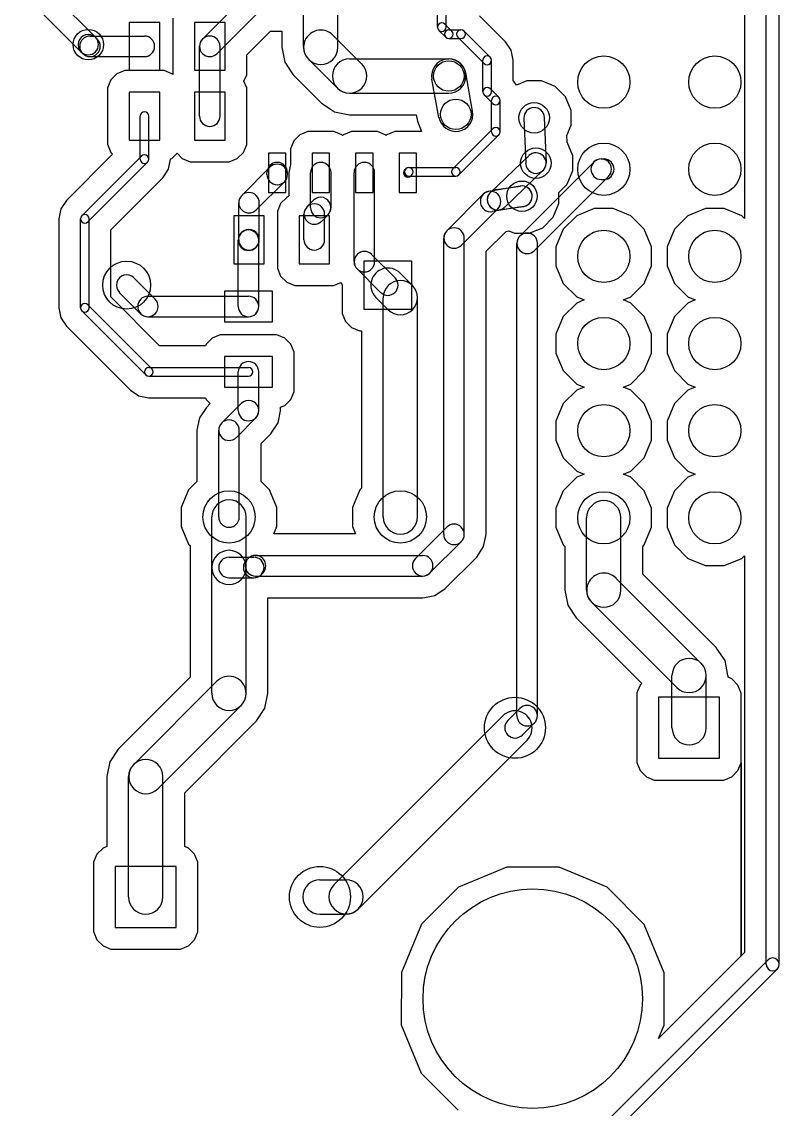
# Model space of a CAD drawing. Extents: x 34571 to 78815, y 19603 to 63847.
# Drawn here: x 70116 to 78815, y 29433 to 41912 of the extents above; entities that cross this region are included whole.
import ezdxf

# ---------------------------------------------------------------- set-up
doc = ezdxf.new("R2010")
doc.units = 0
doc.layers.add('BLACK', color=1, linetype='CONTINUOUS')

msp = doc.modelspace()

# ---------------------------------------------------------------- linework, layer by layer
at = {"layer": 'BLACK'}
for p, q in [((78665, 31096), (78665, 52356)), ((78815, 31096), (78815, 52356)), ((67666, 45031), (70963, 41734)), ((67499, 44864), (70796, 41567)), ((78415, 42784), (78415, 39656)), ((78415, 42784), (78415, 39656)), ((74890, 41850), (74890, 42510)), ((74990, 41850), (74990, 42510)), ((72841, 42363), (72192, 41714)), ((73008, 42196), (72359, 41547)), ((73353, 41620), (73353, 42280)), ((73747, 41620), (73747, 42280)), ((71851, 41955), (71851, 41856)), ((71851, 41955), (71851, 41856)), ((75672, 41682), (75372, 41982)), ((75672, 41682), (75372, 41982)), ((71700, 41905), (71350, 41905)), ((71350, 41905), (71350, 41355)), ((71700, 41355), (71700, 41905)), ((71851, 41856), (71851, 41306)), ((71851, 41856), (71851, 41306)), ((72450, 41905), (72100, 41905)), ((72100, 41905), (72100, 41355)), ((72450, 41355), (72450, 41905)), ((74905, 41814), (74984, 41735)), ((74976, 41885), (75055, 41806)), ((75020, 41820), (75160, 41820)), ((70900, 41748), (71524, 41748)), ((70983, 41714), (70964, 41733)), ((72699, 41534), (72971, 41806)), ((72699, 41534), (72971, 41806)), ((72971, 41806), (72999, 41806)), ((72971, 41806), (72999, 41806)), ((72999, 41806), (73103, 41806)), ((72999, 41806), (73103, 41806)), ((73103, 41806), (73103, 41620)), ((73103, 41806), (73103, 41620)), ((74019, 41430), (73690, 41759)), ((75020, 41720), (75160, 41720)), ((75125, 41735), (75425, 41435)), ((75195, 41805), (75495, 41505)), ((75737, 41585), (75672, 41682)), ((75737, 41585), (75672, 41682)), ((70816, 41547), (70797, 41566)), ((72157, 40830), (72157, 41630)), ((72393, 40830), (72393, 41630)), ((73103, 41620), (73137, 41449)), ((73103, 41620), (73137, 41449)), ((75760, 41470), (75737, 41585)), ((75760, 41470), (75737, 41585)), ((70900, 41512), (71524, 41512)), ((72699, 41404), (72699, 41534)), ((72699, 41404), (72699, 41534)), ((73137, 41449), (73234, 41304)), ((73137, 41449), (73234, 41304)), ((73740, 41151), (73411, 41480)), ((73880, 41487), (75020, 41487)), ((75410, 41110), (75410, 41470)), ((75510, 41110), (75510, 41470)), ((75760, 41234), (75760, 41470)), ((75760, 41234), (75760, 41470)), ((71209, 41316), (71139, 41246)), ((71209, 41316), (71139, 41246)), ((71301, 41354), (71209, 41316)), ((71301, 41354), (71209, 41316)), ((71651, 41354), (71301, 41354)), ((71651, 41354), (71301, 41354)), ((71350, 41355), (71700, 41355)), ((71750, 41354), (71651, 41354)), ((71750, 41354), (71651, 41354)), ((71841, 41316), (71750, 41354)), ((71841, 41316), (71750, 41354)), ((71851, 41306), (71841, 41316)), ((71851, 41306), (71841, 41316)), ((72100, 41355), (72450, 41355)), ((72699, 41305), (72699, 41404)), ((72699, 41305), (72699, 41404)), ((75294, 40886), (75214, 41325)), ((71139, 41246), (71101, 41155)), ((71139, 41246), (71101, 41155)), ((72667, 41230), (72699, 41305)), ((72667, 41230), (72699, 41305)), ((72699, 41154), (72667, 41230)), ((72699, 41154), (72667, 41230)), ((73234, 41304), (73563, 40974)), ((73234, 41304), (73563, 40974)), ((74906, 40815), (74826, 41254)), ((75772, 41222), (75760, 41234)), ((75772, 41222), (75760, 41234)), ((75796, 41186), (75772, 41222)), ((75796, 41186), (75772, 41222)), ((75916, 41235), (75796, 41186)), ((75916, 41235), (75796, 41186)), ((76085, 41235), (75916, 41235)), ((76085, 41235), (75916, 41235)), ((76241, 41170), (76085, 41235)), ((76241, 41170), (76085, 41235)), ((71101, 41155), (71101, 41056)), ((71101, 41155), (71101, 41056)), ((71700, 41105), (71350, 41105)), ((71350, 41105), (71350, 40555)), ((71700, 40555), (71700, 41105)), ((72450, 41105), (72100, 41105)), ((72100, 41105), (72100, 40555)), ((72450, 40555), (72450, 41105)), ((72699, 40604), (72699, 41154)), ((72699, 40604), (72699, 41154)), ((73880, 41093), (75020, 41093)), ((75425, 41074), (75524, 40975)), ((75496, 41145), (75595, 41046)), ((76361, 41050), (76241, 41170)), ((76361, 41050), (76241, 41170)), ((71101, 41056), (71101, 40506)), ((71101, 41056), (71101, 40506)), ((73563, 40974), (73564, 40974)), ((73563, 40974), (73564, 40974)), ((73564, 40974), (73660, 40910)), ((73564, 40974), (73660, 40910)), ((75510, 40650), (75510, 41010)), ((75610, 40650), (75610, 41010)), ((76425, 40894), (76361, 41050)), ((76425, 40894), (76361, 41050)), ((71475, 40336), (71475, 40830)), ((71575, 40336), (71575, 40830)), ((73660, 40910), (73708, 40878)), ((73660, 40910), (73708, 40878)), ((73708, 40878), (73709, 40877)), ((73708, 40878), (73709, 40877)), ((73709, 40877), (73880, 40843)), ((73709, 40877), (73880, 40843)), ((73880, 40843), (74646, 40843)), ((73880, 40843), (74646, 40843)), ((74646, 40843), (74660, 40770)), ((74646, 40843), (74660, 40770)), ((76117, 40815), (76138, 40295)), ((76425, 40725), (76425, 40894)), ((76425, 40725), (76425, 40894)), ((74660, 40770), (74706, 40652)), ((74660, 40770), (74706, 40652)), ((75524, 40685), (75065, 40226)), ((75882, 40805), (75903, 40285)), ((76376, 40609), (76425, 40725)), ((76376, 40609), (76425, 40725)), ((72699, 40505), (72699, 40604)), ((72699, 40505), (72699, 40604)), ((73309, 40616), (73239, 40546)), ((73309, 40616), (73239, 40546)), ((73401, 40654), (73309, 40616)), ((73401, 40654), (73309, 40616)), ((73601, 40654), (73401, 40654)), ((73601, 40654), (73401, 40654)), ((73700, 40654), (73601, 40654)), ((73700, 40654), (73601, 40654)), ((73791, 40616), (73700, 40654)), ((73791, 40616), (73700, 40654)), ((73800, 40607), (73791, 40616)), ((73800, 40607), (73791, 40616)), ((73809, 40616), (73800, 40607)), ((73809, 40616), (73800, 40607)), ((73901, 40654), (73809, 40616)), ((73901, 40654), (73809, 40616)), ((74101, 40654), (73901, 40654)), ((74101, 40654), (73901, 40654)), ((74200, 40654), (74101, 40654)), ((74200, 40654), (74101, 40654)), ((74291, 40616), (74200, 40654)), ((74291, 40616), (74200, 40654)), ((74300, 40607), (74291, 40616)), ((74300, 40607), (74291, 40616)), ((74309, 40616), (74300, 40607)), ((74309, 40616), (74300, 40607)), ((74401, 40654), (74309, 40616)), ((74401, 40654), (74309, 40616)), ((74601, 40654), (74401, 40654)), ((74601, 40654), (74401, 40654)), ((74700, 40654), (74601, 40654)), ((74700, 40654), (74601, 40654)), ((74706, 40652), (74700, 40654)), ((74706, 40652), (74700, 40654)), ((75595, 40614), (75136, 40155)), ((76379, 40532), (76376, 40609)), ((76379, 40532), (76376, 40609)), ((71101, 40506), (71139, 40414)), ((71101, 40506), (71139, 40414)), ((71350, 40555), (71700, 40555)), ((72100, 40555), (72450, 40555)), ((72661, 40414), (72699, 40505)), ((72661, 40414), (72699, 40505)), ((73239, 40546), (73201, 40455)), ((73239, 40546), (73201, 40455)), ((73201, 40455), (73201, 40356)), ((73201, 40455), (73201, 40356)), ((76381, 40530), (76379, 40532)), ((76381, 40530), (76379, 40532)), ((76445, 40374), (76381, 40530)), ((76445, 40374), (76381, 40530)), ((71159, 40394), (70628, 39862)), ((71159, 40394), (70628, 39862)), ((71489, 40371), (70804, 39686)), ((71139, 40414), (71159, 40394)), ((71139, 40414), (71159, 40394)), ((71802, 40220), (71824, 40334)), ((71802, 40220), (71824, 40334)), ((71824, 40334), (71825, 40335)), ((71824, 40334), (71825, 40335)), ((71825, 40338), (71841, 40344)), ((71825, 40338), (71841, 40344)), ((71825, 40335), (71825, 40338)), ((71825, 40335), (71825, 40338)), ((71841, 40344), (71900, 40403)), ((71841, 40344), (71900, 40403)), ((71900, 40403), (71959, 40344)), ((71900, 40403), (71959, 40344)), ((71959, 40344), (72050, 40306)), ((71959, 40344), (72050, 40306)), ((72499, 40306), (72591, 40344)), ((72499, 40306), (72591, 40344)), ((72591, 40344), (72661, 40414)), ((72591, 40344), (72661, 40414)), ((73150, 40405), (72950, 40405)), ((72950, 40405), (72950, 39955)), ((73150, 39955), (73150, 40405)), ((73201, 40356), (73201, 40276)), ((73201, 40356), (73201, 40276)), ((73650, 40405), (73450, 40405)), ((73450, 40405), (73450, 39955)), ((73650, 39955), (73650, 40405)), ((74150, 40405), (73950, 40405)), ((73950, 40405), (73950, 39955)), ((74150, 39955), (74150, 40405)), ((74650, 40405), (74450, 40405)), ((74450, 40405), (74450, 39955)), ((74650, 39955), (74650, 40405)), ((75938, 40375), (75499, 39955)), ((76445, 40205), (76445, 40374)), ((76445, 40205), (76445, 40374)), ((76770, 40338), (76800, 40338)), ((71560, 40300), (70875, 39615)), ((71737, 40123), (71802, 40220)), ((71737, 40123), (71802, 40220)), ((72050, 40306), (72149, 40306)), ((72050, 40306), (72149, 40306)), ((72149, 40306), (72499, 40306)), ((72149, 40306), (72499, 40306)), ((72965, 40243), (72642, 39920)), ((73201, 40276), (73182, 40180)), ((73201, 40276), (73182, 40180)), ((74525, 40225), (74515, 40215)), ((74560, 40240), (75100, 40240)), ((76101, 40205), (75662, 39785)), ((76687, 40303), (75837, 39453)), ((76380, 40049), (76445, 40205)), ((76380, 40049), (76445, 40205)), ((71140, 39526), (71737, 40122)), ((71140, 39526), (71737, 40122)), ((71737, 40122), (71737, 40123)), ((71737, 40122), (71737, 40123)), ((73132, 40076), (72809, 39753)), ((72932, 40160), (72932, 40180)), ((73168, 40160), (73168, 40180)), ((73182, 40180), (73182, 39916)), ((73182, 40180), (73182, 39916)), ((73432, 39780), (73432, 40180)), ((73668, 39780), (73668, 40180)), ((73932, 39160), (73932, 40180)), ((74168, 39160), (74168, 40180)), ((74560, 40140), (75100, 40140)), ((74595, 40155), (74585, 40145)), ((76853, 40137), (76003, 39287)), ((76770, 40102), (76800, 40102)), ((72950, 39955), (73150, 39955)), ((73450, 39955), (73650, 39955)), ((73950, 39955), (74150, 39955)), ((74450, 39955), (74650, 39955)), ((75840, 40026), (75481, 39966)), ((75564, 39987), (75843, 40027)), ((76285, 39954), (76380, 40049)), ((76285, 39954), (76380, 40049)), ((76285, 39825), (76285, 39954)), ((76285, 39825), (76285, 39954)), ((70628, 39862), (70563, 39765)), ((70628, 39862), (70563, 39765)), ((72607, 39411), (72607, 39835)), ((72843, 39411), (72843, 39835)), ((73089, 39826), (73051, 39735)), ((73089, 39826), (73051, 39735)), ((73159, 39896), (73089, 39826)), ((73159, 39896), (73089, 39826)), ((73172, 39902), (73159, 39896)), ((73172, 39902), (73159, 39896)), ((73182, 39916), (73172, 39902)), ((73182, 39916), (73172, 39902)), ((73391, 39789), (73466, 39864)), ((75416, 39933), (74997, 39514)), ((76220, 39669), (76285, 39825)), ((76220, 39669), (76285, 39825)), ((70563, 39765), (70540, 39650)), ((70563, 39765), (70540, 39650)), ((72900, 39685), (72550, 39685)), ((72550, 39685), (72550, 39135)), ((72900, 39135), (72900, 39685)), ((73051, 39735), (73051, 39636)), ((73051, 39735), (73051, 39636)), ((73650, 39685), (73300, 39685)), ((73300, 39685), (73300, 39135)), ((73357, 39411), (73357, 39705)), ((73558, 39622), (73633, 39697)), ((73593, 39411), (73593, 39705)), ((73650, 39135), (73650, 39685)), ((75583, 39766), (75164, 39347)), ((75879, 39794), (75520, 39734)), ((75597, 39753), (75876, 39793)), ((76489, 39685), (76335, 39531)), ((76489, 39685), (76335, 39531)), ((76691, 39769), (76489, 39685)), ((76691, 39769), (76489, 39685)), ((76909, 39769), (76691, 39769)), ((76909, 39769), (76691, 39769)), ((77111, 39685), (76909, 39769)), ((77111, 39685), (76909, 39769)), ((77265, 39531), (77111, 39685)), ((77265, 39531), (77111, 39685)), ((77764, 39685), (77610, 39531)), ((77764, 39685), (77610, 39531)), ((77966, 39769), (77764, 39685)), ((77966, 39769), (77764, 39685)), ((78184, 39769), (77966, 39769)), ((78184, 39769), (77966, 39769)), ((78386, 39685), (78184, 39769)), ((78386, 39685), (78184, 39769)), ((78415, 39656), (78386, 39685)), ((78415, 39656), (78386, 39685)), ((70540, 39650), (70540, 38630)), ((70540, 39650), (70540, 38630)), ((70790, 38630), (70790, 39650)), ((70890, 38630), (70890, 39650)), ((73051, 39636), (73051, 39086)), ((73051, 39636), (73051, 39086)), ((76100, 39549), (76220, 39669)), ((76100, 39549), (76220, 39669)), ((71140, 38754), (71140, 39526)), ((71140, 38754), (71140, 39526)), ((72636, 39489), (72641, 39494)), ((75448, 39278), (75677, 39507)), ((75448, 39278), (75677, 39507)), ((75677, 39507), (75710, 39512)), ((75677, 39507), (75710, 39512)), ((75710, 39512), (75775, 39485)), ((75710, 39512), (75775, 39485)), ((75775, 39485), (75944, 39485)), ((75775, 39485), (75944, 39485)), ((75944, 39485), (76100, 39549)), ((75944, 39485), (76100, 39549)), ((76335, 39531), (76251, 39329)), ((76335, 39531), (76251, 39329)), ((77349, 39329), (77265, 39531)), ((77349, 39329), (77265, 39531)), ((77610, 39531), (77526, 39329)), ((77610, 39531), (77526, 39329)), ((72602, 38645), (72602, 39405)), ((72803, 39322), (72808, 39327)), ((72838, 38645), (72838, 39405)), ((74962, 36030), (74962, 39430)), ((75198, 36030), (75198, 39430)), ((75802, 33950), (75802, 39370)), ((76038, 33950), (76038, 39370)), ((76251, 39329), (76251, 39111)), ((76251, 39329), (76251, 39111)), ((77349, 39111), (77349, 39329)), ((77349, 39111), (77349, 39329)), ((77526, 39329), (77526, 39111)), ((77526, 39329), (77526, 39111)), ((74134, 39243), (74403, 38974)), ((75448, 36030), (75448, 39278)), ((75448, 36030), (75448, 39278)), ((72550, 39135), (72900, 39135)), ((73051, 39086), (73089, 38994)), ((73051, 39086), (73089, 38994)), ((73300, 39135), (73650, 39135)), ((73967, 39076), (74236, 38807)), ((74045, 39165), (74045, 38615)), ((74595, 39165), (74045, 39165)), ((74595, 38615), (74595, 39165)), ((76251, 39111), (76335, 38909)), ((76251, 39111), (76335, 38909)), ((77265, 38909), (77349, 39111)), ((77265, 38909), (77349, 39111)), ((77526, 39111), (77610, 38909)), ((77526, 39111), (77610, 38909)), ((71648, 38729), (71403, 38974)), ((73089, 38994), (73159, 38924)), ((73089, 38994), (73159, 38924)), ((74603, 38886), (74460, 39029)), ((72995, 38820), (72445, 38820)), ((72445, 38820), (72445, 38470)), ((72995, 38470), (72995, 38820)), ((73159, 38924), (73250, 38886)), ((73159, 38924), (73250, 38886)), ((73250, 38886), (73349, 38886)), ((73250, 38886), (73349, 38886)), ((73349, 38886), (73699, 38886)), ((73349, 38886), (73699, 38886)), ((73699, 38886), (73777, 38919)), ((73699, 38886), (73777, 38919)), ((73777, 38919), (73790, 38900)), ((73777, 38919), (73790, 38900)), ((73790, 38900), (73796, 38894)), ((73790, 38900), (73796, 38894)), ((73796, 38894), (73796, 38566)), ((73796, 38894), (73796, 38566)), ((76335, 38909), (76489, 38755)), ((76335, 38909), (76489, 38755)), ((77111, 38755), (77265, 38909)), ((77111, 38755), (77265, 38909)), ((77610, 38909), (77764, 38755)), ((77610, 38909), (77764, 38755)), ((71699, 38195), (71140, 38754)), ((71699, 38195), (71140, 38754)), ((71481, 38562), (71236, 38807)), ((71565, 38763), (72719, 38763)), ((74324, 38607), (74181, 38750)), ((74267, 36230), (74267, 38746)), ((74661, 36230), (74661, 38746)), ((76489, 38755), (76573, 38720)), ((76489, 38755), (76573, 38720)), ((76573, 38720), (76489, 38685)), ((76573, 38720), (76489, 38685)), ((77026, 38720), (77111, 38755)), ((77026, 38720), (77111, 38755)), ((77111, 38685), (77026, 38720)), ((77111, 38685), (77026, 38720)), ((77764, 38755), (77848, 38720)), ((77764, 38755), (77848, 38720)), ((77848, 38720), (77764, 38685)), ((77848, 38720), (77764, 38685)), ((70540, 38630), (70563, 38515)), ((70540, 38630), (70563, 38515)), ((70805, 38595), (71539, 37861)), ((70875, 38665), (71609, 37931)), ((73796, 38566), (73834, 38474)), ((73796, 38566), (73834, 38474)), ((74045, 38615), (74595, 38615)), ((76489, 38685), (76335, 38531)), ((76489, 38685), (76335, 38531)), ((77265, 38531), (77111, 38685)), ((77265, 38531), (77111, 38685)), ((77764, 38685), (77610, 38531)), ((77764, 38685), (77610, 38531)), ((70563, 38515), (70628, 38418)), ((70563, 38515), (70628, 38418)), ((71565, 38527), (72719, 38527)), ((72445, 38470), (72995, 38470)), ((73834, 38474), (73904, 38404)), ((73834, 38474), (73904, 38404)), ((76335, 38531), (76251, 38329)), ((76335, 38531), (76251, 38329)), ((77349, 38329), (77265, 38531)), ((77349, 38329), (77265, 38531)), ((77610, 38531), (77526, 38329)), ((77610, 38531), (77526, 38329)), ((70628, 38418), (71363, 37683)), ((70628, 38418), (71363, 37683)), ((72396, 38319), (72304, 38281)), ((72396, 38319), (72304, 38281)), ((72946, 38319), (72396, 38319)), ((72946, 38319), (72396, 38319)), ((73045, 38319), (72946, 38319)), ((73045, 38319), (72946, 38319)), ((73136, 38281), (73045, 38319)), ((73136, 38281), (73045, 38319)), ((73904, 38404), (73995, 38366)), ((73904, 38404), (73995, 38366)), ((73995, 38366), (74017, 38366)), ((73995, 38366), (74017, 38366)), ((74017, 38366), (74017, 36559)), ((74017, 38366), (74017, 36559)), ((76251, 38329), (76251, 38111)), ((76251, 38329), (76251, 38111)), ((77349, 38111), (77349, 38329)), ((77349, 38111), (77349, 38329)), ((77526, 38329), (77526, 38111)), ((77526, 38329), (77526, 38111)), ((72227, 38195), (71699, 38195)), ((72227, 38195), (71699, 38195)), ((72234, 38211), (72227, 38195)), ((72234, 38211), (72227, 38195)), ((72304, 38281), (72234, 38211)), ((72304, 38281), (72234, 38211)), ((73206, 38211), (73136, 38281)), ((73206, 38211), (73136, 38281)), ((73244, 38119), (73206, 38211)), ((73244, 38119), (73206, 38211)), ((72995, 38070), (72445, 38070)), ((72445, 38070), (72445, 37720)), ((72995, 37720), (72995, 38070)), ((73244, 37769), (73244, 38119)), ((73244, 37769), (73244, 38119)), ((76251, 38111), (76335, 37909)), ((76251, 38111), (76335, 37909)), ((77265, 37909), (77349, 38111)), ((77265, 37909), (77349, 38111)), ((77526, 38111), (77610, 37909)), ((77526, 38111), (77610, 37909)), ((71575, 37945), (72719, 37945)), ((71575, 37845), (72719, 37845)), ((72602, 37451), (72602, 37895)), ((72838, 37451), (72838, 37895)), ((76335, 37909), (76489, 37755)), ((76335, 37909), (76489, 37755)), ((77111, 37755), (77265, 37909)), ((77111, 37755), (77265, 37909)), ((77610, 37909), (77764, 37755)), ((77610, 37909), (77764, 37755)), ((72445, 37720), (72995, 37720)), ((73244, 37670), (73244, 37769)), ((73244, 37670), (73244, 37769)), ((76489, 37755), (76573, 37720)), ((76489, 37755), (76573, 37720)), ((76573, 37720), (76489, 37685)), ((76573, 37720), (76489, 37685)), ((77026, 37720), (77111, 37755)), ((77026, 37720), (77111, 37755)), ((77111, 37685), (77026, 37720)), ((77111, 37685), (77026, 37720)), ((77764, 37755), (77848, 37720)), ((77764, 37755), (77848, 37720)), ((77848, 37720), (77764, 37685)), ((77848, 37720), (77764, 37685)), ((71363, 37683), (71460, 37618)), ((71363, 37683), (71460, 37618)), ((71460, 37618), (71575, 37595)), ((71460, 37618), (71575, 37595)), ((71575, 37595), (72227, 37595)), ((71575, 37595), (72227, 37595)), ((72227, 37595), (72234, 37579)), ((72227, 37595), (72234, 37579)), ((72234, 37579), (72281, 37532)), ((72234, 37579), (72281, 37532)), ((73136, 37509), (73206, 37579)), ((73136, 37509), (73206, 37579)), ((73206, 37579), (73244, 37670)), ((73206, 37579), (73244, 37670)), ((76489, 37685), (76335, 37531)), ((76489, 37685), (76335, 37531)), ((77265, 37531), (77111, 37685)), ((77265, 37531), (77111, 37685)), ((77764, 37685), (77610, 37531)), ((77764, 37685), (77610, 37531)), ((72236, 37486), (72156, 37367)), ((72236, 37486), (72156, 37367)), ((72281, 37532), (72236, 37486)), ((72281, 37532), (72236, 37486)), ((72413, 37310), (72636, 37533)), ((73060, 37309), (73087, 37449)), ((73060, 37309), (73087, 37449)), ((73087, 37449), (73088, 37450)), ((73087, 37449), (73088, 37450)), ((73088, 37490), (73136, 37509)), ((73088, 37490), (73136, 37509)), ((73088, 37450), (73088, 37490)), ((73088, 37450), (73088, 37490)), ((76335, 37531), (76251, 37329)), ((76335, 37531), (76251, 37329)), ((77349, 37329), (77265, 37531)), ((77349, 37329), (77265, 37531)), ((77610, 37531), (77526, 37329)), ((77610, 37531), (77526, 37329)), ((72156, 37367), (72128, 37226)), ((72156, 37367), (72128, 37226)), ((72580, 37143), (72803, 37366)), ((76251, 37329), (76251, 37111)), ((76251, 37329), (76251, 37111)), ((77349, 37111), (77349, 37329)), ((77349, 37111), (77349, 37329)), ((77526, 37329), (77526, 37111)), ((77526, 37329), (77526, 37111)), ((72128, 37226), (72128, 36638)), ((72128, 37226), (72128, 36638)), ((72378, 36230), (72378, 37226)), ((72614, 36230), (72614, 37226)), ((72864, 37074), (72980, 37189)), ((72864, 37074), (72980, 37189)), ((72980, 37190), (73060, 37309)), ((72980, 37190), (73060, 37309)), ((72980, 37189), (72980, 37190)), ((72980, 37189), (72980, 37190)), ((72864, 36638), (72864, 37074)), ((72864, 36638), (72864, 37074)), ((76251, 37111), (76335, 36909)), ((76251, 37111), (76335, 36909)), ((77265, 36909), (77349, 37111)), ((77265, 36909), (77349, 37111)), ((77526, 37111), (77610, 36909)), ((77526, 37111), (77610, 36909)), ((76335, 36909), (76489, 36755)), ((76335, 36909), (76489, 36755)), ((77111, 36755), (77265, 36909)), ((77111, 36755), (77265, 36909)), ((77610, 36909), (77764, 36755)), ((77610, 36909), (77764, 36755)), ((76489, 36755), (76573, 36720)), ((76489, 36755), (76573, 36720)), ((76573, 36720), (76489, 36685)), ((76573, 36720), (76489, 36685)), ((77026, 36720), (77111, 36755)), ((77026, 36720), (77111, 36755)), ((77111, 36685), (77026, 36720)), ((77111, 36685), (77026, 36720)), ((77764, 36755), (77848, 36720)), ((77764, 36755), (77848, 36720)), ((77848, 36720), (77764, 36685)), ((77848, 36720), (77764, 36685)), ((72128, 36638), (72031, 36541)), ((72128, 36638), (72031, 36541)), ((72961, 36541), (72864, 36638)), ((72961, 36541), (72864, 36638)), ((76489, 36685), (76335, 36531)), ((76489, 36685), (76335, 36531)), ((77265, 36531), (77111, 36685)), ((77265, 36531), (77111, 36685)), ((77764, 36685), (77610, 36531)), ((77764, 36685), (77610, 36531)), ((72031, 36541), (71947, 36339)), ((72031, 36541), (71947, 36339)), ((73045, 36339), (72961, 36541)), ((73045, 36339), (72961, 36541)), ((73999, 36541), (73915, 36339)), ((73999, 36541), (73915, 36339)), ((74017, 36559), (73999, 36541)), ((74017, 36559), (73999, 36541)), ((76335, 36531), (76251, 36329)), ((76335, 36531), (76251, 36329)), ((77349, 36329), (77265, 36531)), ((77349, 36329), (77265, 36531)), ((77610, 36531), (77526, 36329)), ((77610, 36531), (77526, 36329)), ((71947, 36339), (71947, 36121)), ((71947, 36339), (71947, 36121)), ((73045, 36121), (73045, 36339)), ((73045, 36121), (73045, 36339)), ((73915, 36339), (73915, 36121)), ((73915, 36339), (73915, 36121)), ((76251, 36329), (76251, 36111)), ((76251, 36329), (76251, 36111)), ((77349, 36111), (77349, 36329)), ((77349, 36111), (77349, 36329)), ((77526, 36329), (77526, 36111)), ((77526, 36329), (77526, 36111)), ((72299, 35650), (72299, 36230)), ((72693, 35650), (72693, 36230)), ((76603, 35390), (76603, 36220)), ((76997, 35390), (76997, 36220)), ((71947, 36121), (72031, 35919)), ((71947, 36121), (72031, 35919)), ((73010, 36038), (73045, 36121)), ((73010, 36038), (73045, 36121)), ((73915, 36121), (73949, 36038)), ((73915, 36121), (73949, 36038)), ((74996, 36113), (74637, 35754)), ((76251, 36111), (76335, 35909)), ((76251, 36111), (76335, 35909)), ((77265, 35909), (77349, 36111)), ((77265, 35909), (77349, 36111)), ((77526, 36111), (77610, 35909)), ((77526, 36111), (77610, 35909)), ((73949, 36038), (73010, 36038)), ((73949, 36038), (73010, 36038)), ((75163, 35946), (74804, 35587)), ((75420, 35889), (75448, 36030)), ((75420, 35889), (75448, 36030)), ((72031, 35919), (72049, 35901)), ((72031, 35919), (72049, 35901)), ((72049, 35901), (72049, 35650)), ((72049, 35901), (72049, 35650)), ((75340, 35770), (75420, 35889)), ((75340, 35770), (75420, 35889)), ((76335, 35909), (76353, 35891)), ((76335, 35909), (76353, 35891)), ((76353, 35891), (76353, 35390)), ((76353, 35891), (76353, 35390)), ((77247, 35891), (77265, 35909)), ((77247, 35891), (77265, 35909)), ((77247, 35575), (77247, 35891)), ((77247, 35575), (77247, 35891)), ((77610, 35909), (77764, 35755)), ((77610, 35909), (77764, 35755)), ((72496, 35768), (72780, 35768)), ((72716, 35753), (72697, 35734)), ((72800, 35788), (74720, 35788)), ((74980, 35410), (75340, 35770)), ((74980, 35410), (75340, 35770)), ((77764, 35755), (77966, 35671)), ((77764, 35755), (77966, 35671)), ((78184, 35671), (78386, 35755)), ((78184, 35671), (78386, 35755)), ((78386, 35755), (78415, 35784)), ((78386, 35755), (78415, 35784)), ((78415, 35784), (78415, 31230)), ((78415, 35784), (78415, 31230)), ((72049, 35650), (72049, 34391)), ((72049, 35650), (72049, 34391)), ((72299, 34206), (72299, 35650)), ((72693, 34206), (72693, 35650)), ((72883, 35586), (72864, 35567)), ((78095, 34727), (77247, 35575)), ((78095, 34727), (77247, 35575)), ((77966, 35671), (78184, 35671)), ((77966, 35671), (78184, 35671)), ((72496, 35532), (72780, 35532)), ((72800, 35552), (74720, 35552)), ((77919, 34550), (76940, 35529)), ((74720, 35302), (74861, 35330)), ((74720, 35302), (74861, 35330)), ((74861, 35330), (74980, 35410)), ((74861, 35330), (74980, 35410)), ((76353, 35390), (76387, 35219)), ((76353, 35390), (76387, 35219)), ((72943, 34206), (72943, 35302)), ((72943, 35302), (74720, 35302)), ((72943, 34206), (72943, 35302)), ((72943, 35302), (74720, 35302)), ((76387, 35219), (76484, 35074)), ((76387, 35219), (76484, 35074)), ((77640, 34271), (76661, 35250)), ((76484, 35074), (77238, 34320)), ((76484, 35074), (77238, 34320)), ((78096, 34726), (78095, 34727)), ((78096, 34726), (78095, 34727)), ((78192, 34582), (78096, 34726)), ((78192, 34582), (78096, 34726)), ((78193, 34581), (78192, 34582)), ((78193, 34581), (78192, 34582)), ((78226, 34411), (78193, 34581)), ((78226, 34411), (78193, 34581)), ((72049, 34391), (71224, 33566)), ((72049, 34391), (71224, 33566)), ((71401, 33390), (72356, 34345)), ((77238, 34320), (77219, 34301)), ((77238, 34320), (77219, 34301)), ((77583, 33810), (77583, 34410)), ((77977, 33810), (77977, 34410)), ((78227, 34410), (78226, 34411)), ((78227, 34410), (78226, 34411)), ((78227, 34390), (78227, 34410)), ((78227, 34390), (78227, 34410)), ((78271, 34371), (78227, 34390)), ((78271, 34371), (78227, 34390)), ((78341, 34301), (78271, 34371)), ((78341, 34301), (78271, 34371)), ((72909, 34035), (72942, 34205)), ((72909, 34035), (72942, 34205)), ((72942, 34205), (72943, 34206)), ((72942, 34205), (72943, 34206)), ((77219, 34301), (77181, 34210)), ((77219, 34301), (77181, 34210)), ((77181, 34210), (77181, 34111)), ((77181, 34210), (77181, 34111)), ((78379, 34209), (78341, 34301)), ((78379, 34209), (78341, 34301)), ((78379, 33509), (78379, 34209)), ((78379, 33509), (78379, 34209)), ((77181, 34111), (77181, 33411)), ((77181, 34111), (77181, 33411)), ((78130, 34160), (77430, 34160)), ((77430, 34160), (77430, 33460)), ((78130, 33460), (78130, 34160)), ((71680, 33111), (72635, 34066)), ((72812, 33890), (72908, 34034)), ((72812, 33890), (72908, 34034)), ((72908, 34034), (72909, 34035)), ((72908, 34034), (72909, 34035)), ((73701, 32010), (75640, 33949)), ((75836, 34033), (75697, 33894)), ((71987, 33065), (72811, 33889)), ((71987, 33065), (72811, 33889)), ((72811, 33889), (72811, 33890)), ((72811, 33890), (72812, 33890)), ((72811, 33889), (72811, 33890)), ((72811, 33890), (72812, 33890)), ((76003, 33866), (75864, 33727)), ((73980, 31731), (75919, 33670)), ((71224, 33566), (71127, 33421)), ((71224, 33566), (71127, 33421)), ((77430, 33460), (78130, 33460)), ((78379, 33410), (78379, 33509)), ((78379, 33410), (78379, 33509)), ((71127, 33421), (71093, 33250)), ((71127, 33421), (71093, 33250)), ((77181, 33411), (77219, 33319)), ((77181, 33411), (77219, 33319)), ((78341, 33319), (78379, 33410)), ((78341, 33319), (78379, 33410)), ((78379, 31195), (78379, 33410)), ((78379, 33410), (78379, 31195)), ((78379, 31195), (78379, 33410)), ((78379, 33410), (78379, 31195)), ((71093, 33250), (71093, 32450)), ((71093, 33250), (71093, 32450)), ((71343, 31870), (71343, 33250)), ((71737, 31870), (71737, 33250)), ((77219, 33319), (77289, 33249)), ((77219, 33319), (77289, 33249)), ((77289, 33249), (77380, 33211)), ((77289, 33249), (77380, 33211)), ((77380, 33211), (77479, 33211)), ((77380, 33211), (77479, 33211)), ((77479, 33211), (78179, 33211)), ((77479, 33211), (78179, 33211)), ((78179, 33211), (78271, 33249)), ((78179, 33211), (78271, 33249)), ((78271, 33249), (78341, 33319)), ((78271, 33249), (78341, 33319)), ((71987, 32450), (71987, 33065)), ((71987, 32450), (71987, 33065)), ((71093, 32450), (71049, 32431)), ((71093, 32450), (71049, 32431)), ((72031, 32431), (71987, 32450)), ((72031, 32431), (71987, 32450)), ((70979, 32361), (70941, 32270)), ((70979, 32361), (70941, 32270)), ((71049, 32431), (70979, 32361)), ((71049, 32431), (70979, 32361)), ((72101, 32361), (72031, 32431)), ((72101, 32361), (72031, 32431)), ((72139, 32269), (72101, 32361)), ((72139, 32269), (72101, 32361)), ((70941, 32270), (70941, 32171)), ((70941, 32270), (70941, 32171)), ((71190, 32220), (71190, 31520)), ((71890, 32220), (71190, 32220)), ((71890, 31520), (71890, 32220)), ((72139, 31569), (72139, 32269)), ((72139, 31569), (72139, 32269)), ((75685, 32211), (75130, 31982)), ((75685, 32211), (75130, 31982)), ((76286, 32210), (75685, 32211)), ((76286, 32210), (75685, 32211)), ((76840, 31980), (76286, 32210)), ((76840, 31980), (76286, 32210)), ((70941, 32171), (70941, 31471)), ((70941, 32171), (70941, 31471)), ((73540, 32067), (73840, 32067)), ((75130, 31982), (74705, 31557)), ((75130, 31982), (74705, 31557)), ((77265, 31555), (76840, 31980)), ((77265, 31555), (76840, 31980)), ((73540, 31673), (73840, 31673)), ((70941, 31471), (70979, 31379)), ((70941, 31471), (70979, 31379)), ((71190, 31520), (71890, 31520)), ((72101, 31379), (72139, 31470)), ((72101, 31379), (72139, 31470)), ((72139, 31470), (72139, 31569)), ((72139, 31470), (72139, 31569)), ((74705, 31557), (74475, 31003)), ((74705, 31557), (74475, 31003)), ((77494, 31000), (77265, 31555)), ((77494, 31000), (77265, 31555)), ((70979, 31379), (71049, 31309)), ((70979, 31379), (71049, 31309)), ((72031, 31309), (72101, 31379)), ((72031, 31309), (72101, 31379)), ((71049, 31309), (71140, 31271)), ((71049, 31309), (71140, 31271)), ((71140, 31271), (71239, 31271)), ((71140, 31271), (71239, 31271)), ((71239, 31271), (71939, 31271)), ((71239, 31271), (71939, 31271)), ((71939, 31271), (72031, 31309)), ((71939, 31271), (72031, 31309)), ((78415, 31230), (78379, 31195)), ((78415, 31230), (78379, 31195)), ((78686, 31148), (75538, 28000)), ((78379, 31195), (77428, 30244)), ((78379, 31195), (77428, 30244)), ((74475, 31003), (74474, 30402)), ((74475, 31003), (74474, 30402)), ((78792, 31042), (75644, 27894)), ((77493, 30399), (77494, 31000)), ((77493, 30399), (77494, 31000)), ((74474, 30402), (74703, 29847)), ((74474, 30402), (74703, 29847)), ((77428, 30244), (77493, 30399)), ((77428, 30244), (77493, 30399)), ((74703, 29847), (75128, 29422)), ((74703, 29847), (75128, 29422))]:
    msp.add_line(p, q, dxfattribs=at)
for centre, radius in [((70880, 41650), 175), ((75020, 41290), 175), ((76800, 41220), 300), ((78075, 41220), 300), ((75100, 40850), 175), ((76000, 40810), 175), ((76020, 40290), 175), ((76800, 40220), 300), ((78075, 40220), 300), ((75860, 39910), 175), ((76800, 39220), 300), ((78075, 39220), 300), ((71320, 38890), 275), ((76800, 38220), 300), ((78075, 38220), 300), ((76800, 37220), 300), ((78075, 37220), 300), ((72496, 36230), 300), ((74464, 36230), 300), ((76800, 36220), 300), ((78075, 36220), 300), ((75780, 33810), 350), ((73540, 31870), 350), ((75984, 30701), 1260)]:
    msp.add_circle(centre, radius, dxfattribs=at)
for centre, radius, start, end in [((73550, 41620), 197, 405, 585), ((74940, 41850), 50, 45, 225), ((74940, 41850), 50, 180, 360), ((75020, 41770), 50, 90, 270), ((75160, 41770), 50, 45, 225), ((75160, 41770), 50, 270, 450), ((70880, 41650), 118, 405, 585), ((70900, 41630), 118, 90, 270), ((70879, 41651), 118, 225, 405), ((70900, 41630), 118, 225, 405), ((71524, 41630), 118, 270, 450), ((72275, 41630), 118, 360, 540), ((72275, 41630), 118, 135, 315), ((75020, 41770), 50, 225, 405), ((73550, 41620), 197, 180, 360), ((73880, 41290), 197, 90, 270), ((75020, 41289), 197, 370, 550), ((75020, 41290), 197, 270, 450), ((75460, 41470), 50, 360, 540), ((75460, 41470), 50, 225, 405), ((73880, 41290), 197, 225, 405), ((75460, 41110), 50, 180, 360), ((75461, 41109), 50, 45, 225), ((75560, 41010), 50, 360, 540), ((75559, 41011), 50, 225, 405), ((71525, 40830), 50, 360, 540), ((72275, 40830), 118, 180, 360), ((75100, 40851), 197, 190, 370), ((76000, 40810), 118, 2, 182), ((75560, 40650), 50, -45, 135), ((75560, 40650), 50, 180, 360), ((71525, 40336), 50, 180, 360), ((71524, 40335), 50, -45, 135), ((76020, 40290), 118, -46, 133), ((76770, 40220), 118, 90, 270), ((76770, 40220), 118, -45, 135), ((76800, 40220), 118, 270, 450), ((73050, 40180), 118, 360, 540), ((73049, 40160), 118, -45, 135), ((73550, 40180), 118, 360, 540), ((74050, 40180), 118, 360, 540), ((74550, 40180), 50, 135, 315), ((74560, 40190), 50, 90, 270), ((74560, 40190), 50, -45, 135), ((75100, 40190), 50, 135, 315), ((75100, 40190), 50, 270, 450), ((76020, 40290), 118, 182, 362), ((73050, 40160), 118, 180, 360), ((72725, 39835), 118, 360, 540), ((75500, 39850), 118, 99, 279), ((75499, 39849), 118, -45, 135), ((75580, 39870), 118, 98, 278), ((75580, 39870), 118, 133, 313), ((75860, 39910), 118, -80, 99), ((75860, 39910), 118, 278, 458), ((72725, 39836), 118, 135, 315), ((73475, 39705), 118, 360, 540), ((73549, 39780), 118, 315, 495), ((70840, 39650), 50, 360, 540), ((70840, 39651), 50, 135, 315), ((73475, 39706), 118, 135, 315), ((73550, 39780), 118, 180, 360), ((72720, 39405), 118, 360, 540), ((72720, 39406), 118, 135, 315), ((72724, 39410), 118, 315, 495), ((75080, 39430), 118, 360, 540), ((75081, 39431), 118, 135, 315), ((75920, 39370), 118, 360, 540), ((75920, 39370), 118, 135, 315), ((72725, 39411), 118, 180, 360), ((73475, 39411), 118, 180, 360), ((74051, 39159), 118, 45, 225), ((74050, 39160), 118, 180, 360), ((74321, 38889), 197, 405, 585), ((71320, 38890), 118, 405, 585), ((74319, 38891), 118, 225, 405), ((74464, 38746), 197, 360, 540), ((74463, 38747), 197, 225, 405), ((71565, 38645), 118, 90, 270), ((71564, 38646), 118, 225, 405), ((72719, 38645), 118, 270, 450), ((70840, 38630), 50, 45, 225), ((70840, 38630), 50, 180, 360), ((72720, 38645), 118, 180, 360), ((71575, 37895), 50, 90, 270), ((72720, 37895), 118, 360, 540), ((72719, 37895), 50, 270, 450), ((71574, 37896), 50, 225, 405), ((72720, 37450), 118, 315, 495), ((72720, 37451), 118, 180, 360), ((72496, 37226), 118, 360, 540), ((72496, 37226), 118, 135, 315), ((72496, 36230), 197, 360, 540), ((76800, 36220), 197, 360, 540), ((72496, 36230), 118, 180, 360), ((74464, 36230), 197, 180, 360), ((75080, 36030), 118, -45, 135), ((75080, 36030), 118, 180, 360), ((72496, 35650), 197, 360, 540), ((72496, 35650), 118, 90, 270), ((72780, 35650), 118, 135, 315), ((72800, 35670), 118, 90, 270), ((72800, 35670), 118, -45, 135), ((72780, 35650), 118, 270, 450), ((74720, 35670), 118, 135, 315), ((74720, 35670), 118, 270, 450), ((72496, 35650), 197, 180, 360), ((76801, 35389), 197, 405, 585), ((76800, 35390), 197, 180, 360), ((77780, 34410), 197, 360, 540), ((77779, 34411), 197, 225, 405), ((72495, 34205), 197, 315, 495), ((72496, 34206), 197, 180, 360), ((75779, 33809), 197, 315, 495), ((75920, 33950), 118, 180, 360), ((75919, 33949), 118, -45, 135), ((75781, 33811), 118, 135, 315), ((77780, 33810), 197, 180, 360), ((71540, 33250), 197, 360, 540), ((71541, 33251), 197, 135, 315), ((73540, 31870), 197, 90, 270), ((73841, 31871), 197, 135, 315), ((73840, 31870), 197, 270, 450), ((71540, 31870), 197, 180, 360), ((78740, 31096), 75, 180, 360), ((78739, 31095), 75, -45, 135)]:
    msp.add_arc(centre, radius, start, end, dxfattribs=at)

doc.saveas('drawing.dxf')
